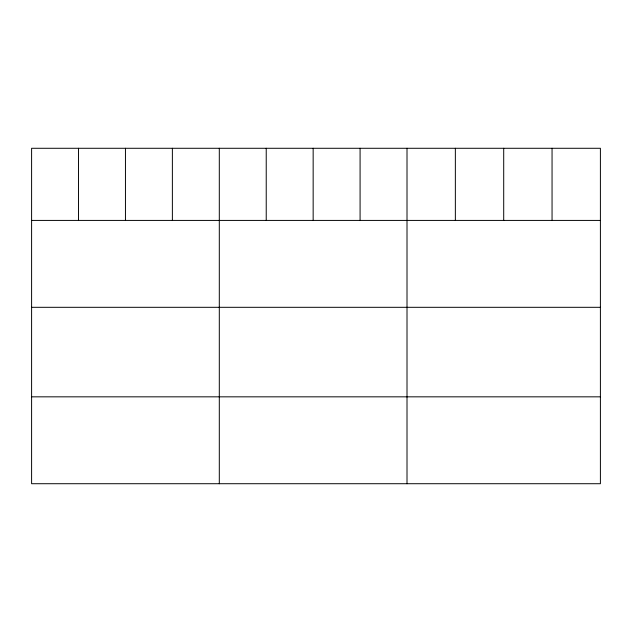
<?xml version="1.0" encoding="UTF-8"?>
<svg xmlns="http://www.w3.org/2000/svg" width="632" height="632" viewBox="0 0 632 632"><rect width="100%" height="100%" fill="white"/><g stroke="black" fill="none" stroke-linecap="round" stroke-linejoin="round"><path stroke-width="0.95" d="M600.4 220.418L600.4 483.717L31.6 483.717L31.6 148.283L600.4 148.283L600.4 220.418L31.6 220.418M31.6 307.31L600.4 307.31M31.6 396.833L600.4 396.833M552.052 148.283L552.052 220.418M503.704 148.283L503.704 220.418M455.356 148.283L455.356 220.418M407.008 148.283L407.008 483.717M360.082 148.283L360.082 220.418M313.156 148.283L313.156 220.418M266.23 148.283L266.23 220.418M219.304 148.283L219.304 483.717M172.378 148.283L172.378 220.418M125.452 148.283L125.452 220.418M78.526 148.283L78.526 220.418"/></g></svg>
